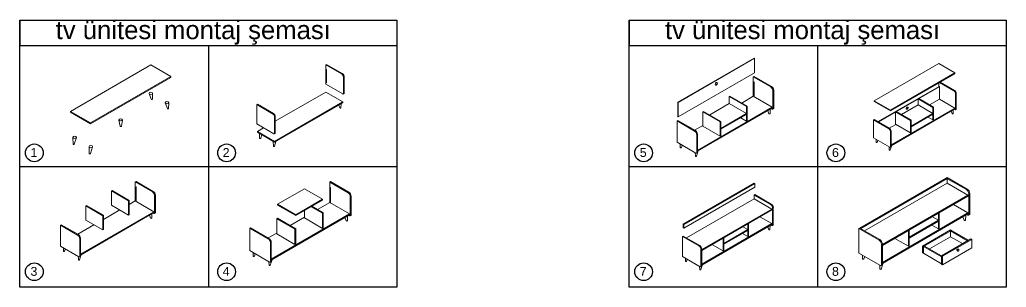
# Model space of a CAD drawing. Header units: millimetres. Extents: x -7406 to 84584, y -20714 to -7599.
# Drawn here: x 31250 to 39017, y -14600 to -12496 of the extents above; entities that cross this region are included whole.
import ezdxf

# ---------------------------------------------------------------- set-up
doc = ezdxf.new("R2010")
doc.units = ezdxf.units.MM
doc.styles.get("Standard").update_dxf_attribs({"font": 'arial.ttf'})

msp = doc.modelspace()

# ---------------------------------------------------------------- linework, layer by layer
for p, q in [((31250, -12500), (34220, -12500)), ((31250, -14600), (31250, -12500)), ((34220, -12500), (34220, -14600)), ((36046.9, -12500), (39016.9, -12500)), ((36046.9, -14600), (36046.9, -12500)), ((36046.9, -12500), (36046.9, -12700)), ((39016.9, -12500), (39016.9, -14600)), ((34220, -14600), (31250, -14600)), ((39016.9, -14600), (36046.9, -14600))]:
    msp.add_line(p, q)
at = {"color": 18, "true_color": 0x000000}
msp.add_line((31250, -12500), (31250, -12700), dxfattribs=at)
at = {"color": 7, "true_color": 0xffffff}
for p, q in [((31250, -12700), (34220, -12700)), ((32735, -12700), (32735, -14600)), ((36046.9, -12700), (39016.9, -12700)), ((37531.9, -12700), (37531.9, -14600)), ((31250, -13650), (34220, -13650)), ((36046.9, -13650), (39016.9, -13650))]:
    msp.add_line(p, q, dxfattribs=at)
at = {"color": 0, "linetype": 'Continuous', "lineweight": 0, "extrusion": (0, 0.816497, 0.57735)}
for p, q in [((37031.3, -12797.9), (36431.3, -13144.3)), ((36434, -13145.9), (37034, -12799.5)), ((37031.3, -12797.9), (37034, -12799.5)), ((37034, -12799.5), (37034, -12914.6)), ((31649.8, -13216.6), (32281.3, -12852)), ((32281.3, -12852), (32439.5, -12943.3)), ((33659.2, -12850.4), (33664.7, -12847.3)), ((33784.2, -12922.5), (33659.2, -12850.4)), ((33659.2, -12850.4), (33659.2, -13002.4)), ((33662.3, -12886.7), (33664.7, -12888.1)), ((33662.3, -12990.8), (33662.3, -12886.7)), ((33664.7, -12847.3), (33789.6, -12919.4)), ((33664.7, -12888.1), (33664.7, -12992.2)), ((37977.5, -13134.3), (38485.5, -12841)), ((38485.5, -12841), (38612.8, -12914.5)), ((32439.5, -12943.3), (31808, -13307.9)), ((31808, -13315.4), (32439.5, -12950.8)), ((32439.5, -12943.3), (32439.5, -12950.8)), ((33799.4, -12948.9), (33799.4, -13076.3)), ((33804.9, -12945.8), (33804.9, -13073.1)), ((36434, -13261), (37034, -12914.6)), ((37024.9, -12945.3), (37031, -12941.8)), ((37163, -13025), (37024.9, -12945.3)), ((37024.9, -12945.3), (37024.9, -13098.5)), ((37031, -12941.8), (37169.1, -13021.5)), ((38612.8, -12914.5), (38104.8, -13207.8)), ((38104.8, -13213.8), (38612.8, -12920.4)), ((38612.8, -12914.5), (38612.8, -12920.4)), ((33659.2, -13002.4), (33793.3, -13079.8)), ((33664.7, -12989.4), (33662.3, -12990.8)), ((33664.7, -12992.2), (33662.3, -12990.8)), ((37028.3, -12985.4), (37031, -12986.9)), ((37028.3, -13100.4), (37028.3, -12985.4)), ((37031, -12986.9), (37031, -13102)), ((38488.4, -13020.4), (38008.6, -13297.5)), ((38010.9, -13298.8), (38490.7, -13021.8)), ((38485.5, -12993.9), (38485.5, -13022.1)), ((38488.4, -13020.4), (38490.7, -13021.8)), ((38490.7, -13021.8), (38490.7, -13120.2)), ((38603.6, -13054.3), (38492.2, -12990.1)), ((38497.4, -12987.1), (38608.8, -13051.4)), ((32285.1, -13120.5), (32268.4, -13076.7)), ((32295.9, -13075), (32295.1, -13119.9)), ((33262, -13294.1), (33659.2, -13064.7)), ((33659.2, -13064.7), (33793.9, -13142.5)), ((33797.6, -13080.2), (33803.1, -13077.1)), ((36840.8, -13097.1), (36834.7, -13100.6)), ((36834.7, -13100.6), (36971.1, -13179.4)), ((36834.7, -13100.6), (36834.7, -13155.9)), ((36977.1, -13175.9), (36840.8, -13097.1)), ((36934, -13151), (37024.9, -13098.5)), ((37024.9, -13098.5), (37173.8, -13184.4)), ((37031, -13098.9), (37028.3, -13100.4)), ((37031, -13102), (37028.3, -13100.4)), ((37179.8, -13054.2), (37179.8, -13194.9)), ((37185.9, -13050.7), (37185.9, -13191.4)), ((38328, -13116), (38322.8, -13119)), ((38322.8, -13119), (38439.4, -13186.4)), ((38322.8, -13119), (38322.8, -13166.3)), ((38444.6, -13183.4), (38328, -13116)), ((38412.9, -13165.1), (38490.7, -13120.2)), ((38490.7, -13120.2), (38612.8, -13190.7)), ((38618, -13079.3), (38618, -13199.7)), ((38623.2, -13076.3), (38623.2, -13196.7)), ((32412.2, -13193.9), (32395.5, -13150.1)), ((32423, -13148.4), (32422.2, -13193.3)), ((33121.8, -13160.7), (33116.4, -13163.9)), ((33116.4, -13163.9), (33241.3, -13236)), ((33116.4, -13163.9), (33116.4, -13315.8)), ((33246.8, -13232.8), (33121.8, -13160.7)), ((33793.9, -13142.5), (33256.5, -13452.7)), ((33256.5, -13459.1), (33793.9, -13148.8)), ((33770.7, -13188.5), (33762.5, -13167)), ((33779.7, -13157), (33779.2, -13188)), ((33793.9, -13142.5), (33793.9, -13148.8)), ((36434, -13145.9), (36431.3, -13144.3)), ((36431.3, -13144.3), (36431.3, -13259.4)), ((36434, -13261), (36434, -13145.9)), ((37173.8, -13184.4), (36585.9, -13523.9)), ((36585.9, -13530.9), (37173.8, -13191.4)), ((36681.8, -13244.1), (36834.7, -13155.9)), ((36834.7, -13155.9), (36971.1, -13234.6)), ((36971.1, -13179.4), (36977.1, -13175.9)), ((36971.1, -13179.4), (36971.1, -13293.3)), ((36977.1, -13175.9), (36977.1, -13289.8)), ((37158.1, -13200.5), (37157.5, -13234.7)), ((37167, -13195.3), (37173.1, -13198.8)), ((37173.8, -13184.4), (37173.8, -13191.4)), ((37177.9, -13199.3), (37183.9, -13195.8)), ((38104.8, -13207.8), (37977.5, -13134.3)), ((37977.5, -13134.3), (37977.5, -13140.3)), ((37977.5, -13140.3), (38104.8, -13213.8)), ((38612.8, -13190.7), (38109.9, -13481)), ((38109.9, -13487), (38612.8, -13196.7)), ((38192, -13241.8), (38322.8, -13166.3)), ((38322.8, -13166.3), (38439.4, -13233.6)), ((38439.4, -13186.4), (38444.6, -13183.4)), ((38439.4, -13186.4), (38439.4, -13283.8)), ((38444.6, -13183.4), (38444.6, -13280.8)), ((38607.1, -13200), (38612.2, -13203)), ((38612.8, -13190.7), (38612.8, -13196.7)), ((38616.3, -13203.4), (38621.5, -13200.4)), ((31808, -13307.9), (31649.8, -13216.6)), ((31649.8, -13216.6), (31649.8, -13224)), ((31649.8, -13224), (31808, -13315.4)), ((33256.5, -13262.4), (33256.5, -13389.7)), ((33262, -13259.2), (33262, -13386.5)), ((36431.3, -13259.4), (36434, -13261)), ((36628, -13220), (36634, -13216.5)), ((36764.3, -13298.7), (36628, -13220)), ((36628, -13220), (36628, -13333.9)), ((36634, -13216.5), (36770.4, -13295.2)), ((36971.1, -13234.6), (36770.4, -13350.5)), ((36770.4, -13357.5), (36971.1, -13241.6)), ((36971.1, -13293.3), (36926.3, -13267.4)), ((36971.1, -13234.6), (36971.1, -13241.6)), ((37148.1, -13235.3), (37139, -13211.5)), ((37977.5, -13279.5), (37972.3, -13282.5)), ((38095.5, -13347.7), (37977.5, -13279.5)), ((38104.8, -13207.8), (38104.8, -13213.8)), ((38145.9, -13221.1), (38151.1, -13218.1)), ((38262.6, -13288.5), (38145.9, -13221.1)), ((38145.9, -13221.1), (38145.9, -13318.6)), ((38151.1, -13218.1), (38267.8, -13285.5)), ((38439.4, -13233.6), (38267.8, -13332.7)), ((38267.8, -13338.7), (38439.4, -13239.6)), ((38439.4, -13283.8), (38401.1, -13261.7)), ((38439.4, -13233.6), (38439.4, -13239.6)), ((38444.6, -13280.8), (38439.4, -13283.8)), ((38590.8, -13234.2), (38583.1, -13213.9)), ((38599.4, -13204.4), (38598.9, -13233.7)), ((31808, -13307.9), (31808, -13315.4)), ((32040, -13334), (32031.2, -13285)), ((32050, -13334), (32058.9, -13285)), ((33250.4, -13393.2), (33116.4, -13315.8)), ((33121.8, -13375), (33170.3, -13347)), ((36431, -13288.2), (36424.9, -13291.7)), ((36424.9, -13291.7), (36563, -13371.4)), ((36424.9, -13291.7), (36424.9, -13459.7)), ((36569, -13367.9), (36431, -13288.2)), ((36563.6, -13364.8), (36628, -13327.7)), ((36628, -13333.9), (36764.3, -13412.7)), ((36770.4, -13295.2), (36764.3, -13298.7)), ((36764.3, -13298.7), (36764.3, -13412.7)), ((36770.4, -13295.2), (36770.4, -13409.2)), ((36770.4, -13350.5), (36770.4, -13357.5)), ((36977.1, -13289.8), (36971.1, -13293.3)), ((37972.3, -13282.5), (38090.4, -13350.7)), ((37972.3, -13282.5), (37972.3, -13426.2)), ((38096.1, -13348), (38146.5, -13318.9)), ((38145.9, -13318.6), (38262.6, -13385.9)), ((38267.8, -13285.5), (38262.6, -13288.5)), ((38262.6, -13288.5), (38262.6, -13385.9)), ((38267.8, -13285.5), (38267.8, -13382.9)), ((38267.8, -13332.7), (38267.8, -13338.7)), ((31669.6, -13475.2), (31668.8, -13421)), ((31696.4, -13422.4), (31679.6, -13475.7)), ((33256.5, -13452.7), (33121.8, -13375)), ((33121.8, -13375), (33121.8, -13381.3)), ((33121.8, -13381.3), (33256.5, -13459.1)), ((33138.7, -13427.9), (33138.2, -13390.7)), ((33155.9, -13401), (33147.3, -13428.3)), ((33254.7, -13393.7), (33260.2, -13390.5)), ((36579.8, -13400.6), (36579.8, -13541.4)), ((36585.9, -13397.1), (36585.9, -13537.9)), ((36764.3, -13412.7), (36770.4, -13409.2)), ((38099, -13499.3), (37972.3, -13426.2)), ((38104.8, -13375.6), (38104.8, -13496)), ((38109.9, -13372.6), (38109.9, -13493)), ((38262.6, -13385.9), (38267.8, -13382.9)), ((31796.7, -13548.6), (31795.9, -13494.4)), ((31823.5, -13495.8), (31806.7, -13549.1)), ((33246.9, -13490.3), (33246.3, -13453.2)), ((33267.3, -13452.8), (33255.4, -13490.7)), ((33256.5, -13452.7), (33256.5, -13459.1)), ((36573.1, -13545.2), (36424.9, -13459.7)), ((36449.6, -13499.9), (36449.2, -13473.7)), ((36464.6, -13482.6), (36459.1, -13500.3)), ((37993.4, -13460.5), (37993.1, -13438.2)), ((38006.2, -13445.8), (38001.5, -13460.9)), ((38095.6, -13519.6), (38095.3, -13497.2)), ((38103.1, -13499.7), (38108.3, -13496.7)), ((38115, -13484.1), (38103.7, -13519.9)), ((36569.2, -13568.9), (36568.8, -13542.8)), ((36577.8, -13545.7), (36583.9, -13542.2)), ((36591.8, -13527.4), (36578.6, -13569.4)), ((37863.7, -14134.3), (38544.7, -13741.1)), ((38551.7, -13745.1), (37870.6, -14138.3)), ((38544.7, -13741.1), (38551.7, -13737.1)), ((38544.7, -13741.1), (38551.7, -13745.1)), ((38703, -13832.5), (38544.7, -13741.1)), ((38551.7, -13737.1), (38710, -13828.5)), ((38551.7, -13780.8), (38551.7, -13745.1)), ((32159.6, -13771.1), (32165.5, -13767.7)), ((32295.2, -13849.4), (32159.6, -13771.1)), ((32159.6, -13771.1), (32159.6, -13921.6)), ((32162.9, -13810.5), (32165.5, -13812)), ((32162.9, -13923.5), (32162.9, -13810.5)), ((32165.5, -13767.7), (32301.1, -13846)), ((32165.5, -13812), (32165.5, -13925.1)), ((33690.3, -13772.8), (33696.7, -13769.1)), ((33835.1, -13856.4), (33690.3, -13772.8)), ((33690.3, -13772.8), (33690.3, -13933.4)), ((33693.9, -13814.8), (33696.7, -13816.4)), ((33693.9, -13935.5), (33693.9, -13814.8)), ((33696.7, -13769.1), (33841.4, -13852.7)), ((33696.7, -13816.4), (33696.7, -13937.1)), ((36473.4, -14103.4), (37031.7, -13781.1)), ((37037.4, -13784.4), (36479.1, -14106.7)), ((36479.1, -14135.9), (37037.4, -13813.6)), ((37031.7, -13781.1), (37037.4, -13784.4)), ((37037.4, -13813.6), (37037.4, -13784.4)), ((37901.5, -14156.2), (38551.7, -13780.8)), ((38551.7, -13780.8), (38715.4, -13875.3)), ((31978.6, -13839.5), (31972.7, -13843)), ((31972.7, -13843), (32106.6, -13920.3)), ((31972.7, -13843), (31972.7, -13954.9)), ((32112.6, -13916.9), (31978.6, -13839.5)), ((32311.7, -13878.1), (32311.7, -14016.4)), ((32317.7, -13874.7), (32317.7, -14012.9)), ((33280.5, -13946.6), (33490.9, -13825.2)), ((33490.9, -13825.2), (33633.9, -13907.7)), ((33852.7, -13886.9), (33852.7, -14034.5)), ((33859.1, -13883.3), (33859.1, -14030.8)), ((37031.7, -13874.8), (37037.4, -13871.5)), ((37161.5, -13949.8), (37031.7, -13874.8)), ((37031.7, -13874.8), (37031.7, -13904.1)), ((37037.4, -13871.5), (37167.2, -13946.5)), ((38715.4, -13875.3), (38041.3, -14264.5)), ((38041.3, -14272.5), (38715.4, -13883.3)), ((38715.4, -13875.3), (38715.4, -13883.3)), ((38722.3, -13865.9), (38722.3, -14027.3)), ((38729.3, -13861.9), (38729.3, -14023.3)), ((31769.5, -13960.2), (31775.5, -13956.8)), ((31903.5, -14037.6), (31769.5, -13960.2)), ((31769.5, -13960.2), (31769.5, -14072.2)), ((31775.5, -13956.8), (31909.5, -14034.1)), ((32106.6, -14032.2), (31972.7, -13954.9)), ((32106.6, -13920.3), (32112.6, -13916.9)), ((32106.6, -13920.3), (32106.6, -14032.2)), ((32112.6, -13916.9), (32112.6, -14028.8)), ((32112.6, -13948.8), (32159.6, -13921.6)), ((32159.6, -13921.6), (32305.8, -14006)), ((32165.5, -13922), (32162.9, -13923.5)), ((32165.5, -13925.1), (32162.9, -13923.5)), ((33423.5, -14029.2), (33280.5, -13946.6)), ((33280.5, -13946.6), (33280.5, -13954)), ((33280.5, -13954), (33423.5, -14036.5)), ((33633.9, -13907.7), (33423.5, -14029.2)), ((33423.5, -14036.5), (33633.9, -13915)), ((33544.5, -13966.6), (33633.9, -14018.2)), ((33640.2, -14014.5), (33550.9, -13963)), ((33595, -13988.4), (33690.3, -13933.4)), ((33633.9, -13907.7), (33633.9, -13915)), ((33690.3, -13933.4), (33846.4, -14023.5)), ((33696.7, -13933.8), (33693.9, -13935.5)), ((33696.7, -13937.1), (33693.9, -13935.5)), ((36498.8, -14211.8), (37031.7, -13904.1)), ((37031.7, -13904.1), (37171.6, -13984.8)), ((37177.3, -13977.2), (37177.3, -14109.5)), ((37183, -13973.9), (37183, -14106.2)), ((38601.1, -13949.3), (38715.4, -14015.3)), ((32305.8, -14006), (31728.2, -14339.5)), ((31728.2, -14346.4), (32305.8, -14012.9)), ((31909.5, -14034.1), (31903.5, -14037.6)), ((31903.5, -14037.6), (31903.5, -14149.5)), ((31909.5, -14066), (32037.3, -13992.2)), ((31909.5, -14034.1), (31909.5, -14146.1)), ((32112.6, -14028.8), (32106.6, -14032.2)), ((32280.5, -14056), (32271.6, -14032.6)), ((32290.4, -14021.8), (32289.8, -14055.4)), ((32299.1, -14016.7), (32305.1, -14020.2)), ((32305.8, -14006), (32305.8, -14012.9)), ((32309.8, -14020.6), (32315.7, -14017.2)), ((33846.4, -14023.5), (33230, -14379.4)), ((33230, -14386.7), (33846.4, -14030.8)), ((33274.1, -14060.8), (33280.5, -14057.1)), ((33280.5, -14057.1), (33423.5, -14139.7)), ((33378.3, -14113.6), (33490.9, -14048.6)), ((33423.5, -14029.2), (33423.5, -14036.5)), ((33490.9, -13997.6), (33490.9, -14055.1)), ((33633.9, -14137.6), (33490.9, -14055.1)), ((33633.9, -14018.2), (33640.2, -14014.5)), ((33633.9, -14018.2), (33633.9, -14137.6)), ((33640.2, -14014.5), (33640.2, -14134)), ((33819.4, -14076.8), (33809.9, -14051.9)), ((33830, -14040.3), (33829.3, -14076.2)), ((33839.3, -14034.9), (33845.7, -14038.6)), ((33846.4, -14023.5), (33846.4, -14030.8)), ((33850.7, -14039.1), (33857, -14035.4)), ((37171.6, -13984.8), (36619, -14303.9)), ((36619, -14310.4), (37171.6, -13991.4)), ((37077.9, -14045.5), (37171.6, -14099.6)), ((37171.6, -13984.8), (37171.6, -13991.4)), ((38715.4, -14015.3), (38041.3, -14404.5)), ((38041.3, -14412.5), (38715.4, -14023.3)), ((38435.1, -14045.2), (38483, -14072.8)), ((38483, -14017.5), (38483, -14140.1)), ((38489.9, -14013.5), (38489.9, -14136.1)), ((38685.9, -14073.6), (38675.5, -14046.3)), ((38697.4, -14033.7), (38696.7, -14072.9)), ((38707.7, -14027.8), (38714.6, -14031.8)), ((38715.4, -14015.3), (38715.4, -14023.3)), ((38720.1, -14032.3), (38727, -14028.3)), ((31576, -14108), (31570.1, -14111.5)), ((31570.1, -14111.5), (31705.7, -14189.8)), ((31570.1, -14111.5), (31570.1, -14276.5)), ((31711.7, -14186.3), (31576, -14108)), ((31706.4, -14183.3), (31834.2, -14109.5)), ((31769.5, -14072.2), (31903.5, -14149.5)), ((33067.6, -14132.3), (33061.3, -14136)), ((33212.4, -14215.9), (33067.6, -14132.3)), ((33417.1, -14143.3), (33274.1, -14060.8)), ((33274.1, -14060.8), (33274.1, -14180.2)), ((33640.2, -14134), (33633.9, -14137.6)), ((36479.1, -14106.7), (36473.4, -14103.4)), ((36473.4, -14132.7), (36473.4, -14103.4)), ((36473.4, -14132.7), (36479.1, -14135.9)), ((36479.1, -14135.9), (36479.1, -14106.7)), ((37171.6, -14099.6), (36619, -14418.6)), ((36619, -14425.2), (37171.6, -14106.2)), ((36941.8, -14124.1), (36981.1, -14146.7)), ((36981.1, -14101.4), (36981.1, -14201.9)), ((36986.8, -14098.1), (36986.8, -14198.6)), ((37147.5, -14147.4), (37138.9, -14125)), ((37156.9, -14114.7), (37156.3, -14146.8)), ((37165.3, -14109.8), (37171, -14113.1)), ((37171.6, -14099.6), (37171.6, -14106.2)), ((37175.5, -14113.6), (37181.1, -14110.3)), ((37863.7, -14134.3), (37856.7, -14138.3)), ((37870.6, -14138.3), (37863.7, -14134.3)), ((38022, -14225.7), (37863.7, -14134.3)), ((38483, -14072.8), (38252.9, -14205.6)), ((38252.9, -14213.7), (38483, -14080.8)), ((38483, -14140.1), (38431.6, -14110.5)), ((38483, -14072.8), (38483, -14080.8)), ((31903.5, -14149.5), (31909.5, -14146.1)), ((33061.3, -14136), (33206, -14219.6)), ((33061.3, -14136), (33061.3, -14312.1)), ((33206.7, -14212.6), (33274.1, -14173.7)), ((33274.1, -14180.2), (33417.1, -14262.8)), ((33423.5, -14139.7), (33417.1, -14143.3)), ((33417.1, -14143.3), (33417.1, -14262.8)), ((33423.5, -14139.7), (33423.5, -14259.1)), ((36473.4, -14197.2), (36467.7, -14200.4)), ((36467.7, -14200.4), (36597.5, -14275.4)), ((36467.7, -14200.4), (36467.7, -14358.3)), ((36603.2, -14272.1), (36473.4, -14197.2)), ((36981.1, -14146.7), (36792.5, -14255.6)), ((36792.5, -14262.2), (36981.1, -14153.3)), ((36792.5, -14210.3), (36792.5, -14310.8)), ((36981.1, -14201.9), (36939, -14177.6)), ((36981.1, -14146.7), (36981.1, -14153.3)), ((36986.8, -14198.6), (36981.1, -14201.9)), ((37856.7, -14138.3), (38015, -14229.7)), ((37856.7, -14138.3), (37856.7, -14330.9)), ((38245.9, -14154.4), (38245.9, -14277)), ((38252.9, -14150.4), (38252.9, -14273)), ((38252.9, -14205.6), (38252.9, -14213.7)), ((38358.3, -14275.6), (38578, -14148.7)), ((38585, -14152.7), (38365.3, -14279.6)), ((38411.6, -14298.3), (38578, -14202.2)), ((38489.9, -14136.1), (38483, -14140.1)), ((38578, -14148.7), (38585, -14152.7)), ((38578, -14156.7), (38585, -14152.7)), ((38578, -14156.7), (38578, -14202.2)), ((38712.4, -14234.3), (38578, -14156.7)), ((38578, -14202.2), (38673, -14257.1)), ((38585, -14152.7), (38719.3, -14230.3)), ((31715.6, -14360.5), (31570.1, -14276.5)), ((31594.3, -14315.9), (31594, -14290.3)), ((31722.2, -14218.4), (31722.2, -14356.7)), ((31728.2, -14215), (31728.2, -14353.3)), ((33223.7, -14250.1), (33223.7, -14397.7)), ((33230, -14246.5), (33230, -14394)), ((33417.1, -14262.8), (33423.5, -14259.1)), ((36699.7, -14263.9), (36786.8, -14314.1)), ((36786.8, -14213.6), (36786.8, -14314.1)), ((36792.5, -14255.6), (36792.5, -14262.2)), ((38034.3, -14263.2), (38034.3, -14424.5)), ((38041.3, -14259.1), (38041.3, -14420.5)), ((38139.7, -14215.7), (38245.9, -14277)), ((38245.9, -14277), (38252.9, -14273)), ((38365.3, -14279.6), (38358.3, -14275.6)), ((38358.3, -14275.6), (38358.3, -14329.1)), ((38365.3, -14279.6), (38372.2, -14275.6)), ((38365.3, -14279.6), (38365.3, -14333.1)), ((38365.3, -14279.6), (38365.3, -14333.1)), ((38507.4, -14361.7), (38365.3, -14279.6)), ((38372.2, -14275.6), (38507.4, -14353.6)), ((38737.6, -14219.8), (38507.4, -14352.6)), ((38514.4, -14356.6), (38744.5, -14223.8)), ((38744.5, -14223.8), (38737.6, -14219.8)), ((38744.5, -14291.1), (38744.5, -14223.8)), ((31609.1, -14299), (31603.6, -14316.4)), ((31711.8, -14383.7), (31711.4, -14358.1)), ((31720.3, -14361), (31726.3, -14357.5)), ((31734, -14343), (31721.1, -14384.2)), ((33216.6, -14401.8), (33061.3, -14312.1)), ((33087.2, -14354.2), (33086.8, -14326.8)), ((33102.9, -14336.1), (33097.1, -14354.7)), ((36607, -14438.7), (36467.7, -14358.3)), ((36613.3, -14302.8), (36613.3, -14435.1)), ((36619, -14299.5), (36619, -14431.8)), ((36786.8, -14314.1), (36792.5, -14310.8)), ((38026.6, -14429), (37856.7, -14330.9)), ((37885.1, -14377), (37884.6, -14347)), ((37902.3, -14357.2), (37895.9, -14377.5)), ((38358.3, -14329.1), (38365.3, -14333.1)), ((38365.3, -14333.1), (38507.4, -14415.2)), ((38507.4, -14352.6), (38514.4, -14356.6)), ((38507.4, -14419.9), (38507.4, -14352.6)), ((38744.5, -14291.1), (38514.4, -14424)), ((38514.4, -14424), (38514.4, -14356.6)), ((38633.1, -14315.1), (38634.6, -14316)), ((38641.3, -14301), (38642.8, -14301.8)), ((33212.5, -14426.6), (33212.1, -14399.2)), ((33221.6, -14402.3), (33227.9, -14398.6)), ((33236.2, -14383.1), (33222.4, -14427.1)), ((36491, -14396.1), (36490.6, -14371.5)), ((36505.1, -14379.9), (36499.8, -14396.5)), ((36603.3, -14460.9), (36603, -14436.4)), ((36611.5, -14439.2), (36617.2, -14435.9)), ((36624.6, -14422), (36612.2, -14461.4)), ((38022.1, -14456.1), (38021.7, -14426.1)), ((38032.1, -14429.5), (38039, -14425.5)), ((38048.1, -14408.6), (38033, -14456.6)), ((38514.4, -14424), (38507.4, -14419.9))]:
    msp.add_line(p, q, dxfattribs=at)
for centre in [(31365.1, -13543.1), (32878.4, -13543.1), (36162, -13543.1), (37675.3, -13543.1), (31365.1, -14477.8), (32878.4, -14477.8), (36162, -14477.8), (37675.3, -14477.8)]:
    msp.add_circle(centre, 69.8)
at = {"color": 0, "linetype": 'Continuous', "lineweight": 0, "extrusion": (-5.17926e-17, 3.41963e-17, -1)}
for centre, major_axis in [((33784.2, -12940.1), (10.8, -18.7)), ((37163, -13044.5), (11.9, -20.6)), ((38603.6, -13071), (10.2, -17.6)), ((33246.8, -13250.4), (10.8, -18.7)), ((38095.5, -13364.3), (10.2, -17.6)), ((36569, -13387.4), (11.9, -20.6)), ((32295.2, -13868.5), (11.7, -20.3)), ((33835.1, -13876.8), (12.5, -21.6)), ((38703, -13854.8), (13.7, -23.6)), ((37161.5, -13968), (11.2, -19.4)), ((31711.7, -14205.4), (11.7, -20.3)), ((33212.4, -14236.3), (12.5, -21.6)), ((36603.2, -14290.3), (11.2, -19.4)), ((38022, -14248), (13.7, -23.6))]:
    msp.add_ellipse(centre, major_axis=major_axis, ratio=0.57735, start_param=-2.356194, end_param=-0.785398, dxfattribs=at)
at = {"color": 0, "linetype": 'Continuous', "lineweight": 0}
for centre, major_axis, start_param, end_param in [((33789.6, -12937), (-10.8, 18.7), -2.356194, -0.785398), ((36731.3, -12998.2), (-6, -10.3), 0.228251, 2.913342), ((37169.1, -13041), (-11.9, 20.6), -2.356194, -0.785398), ((32290.1, -13119.9), (-5.06, 0), 0.216508, 2.356194), ((32290.1, -13119.9), (5.06, 0), -0.785398, -0.010345), ((33798.8, -13069.6), (4.31, -7.46), 0, 0.785398), ((38608.8, -13068), (-10.2, 17.6), -2.356194, -0.785398), ((32417.1, -13193.3), (-5.06, 0), 0.216508, 2.356194), ((32417.1, -13193.3), (5.06, 0), -0.785398, -0.010345), ((33774.9, -13187.9), (-4.31, 0), 0.216508, 2.356194), ((33774.9, -13187.9), (4.31, 0), -0.785398, -0.010345), ((37179.2, -13187.5), (4.76, -8.25), 0, 0.785398), ((38234.4, -13190.2), (-5.09, -8.82), 0.228251, 2.913342), ((38617.4, -13193.4), (4.07, -7.05), 0, 0.785398), ((33241.3, -13253.6), (-10.8, 18.7), -2.356194, -0.785398), ((37152.7, -13234.7), (-4.76, 0), 0.216508, 2.356194), ((37152.7, -13234.7), (4.76, 0), -0.785398, -0.010345), ((38594.8, -13233.7), (-4.07, 0), 0.216508, 2.356194), ((38594.8, -13233.7), (4.07, 0), -0.785398, -0.010345), ((32045, -13333.7), (-5.06, 0), 0.103303, 0.785398), ((32045, -13333.7), (5.06, 0), -2.356194, -0.103303), ((38090.4, -13367.3), (-10.2, 17.6), -2.356194, -0.785398), ((31682.7, -13421), (13.9, 0), -0.785398, 5.497787), ((33250.4, -13386.2), (4.31, -7.46), -0.785398, 0.785398), ((36563, -13390.9), (-11.9, 20.6), -2.356194, -0.785398), ((31809.8, -13494.3), (13.9, 0), -0.785398, 5.497787), ((38099, -13492.7), (4.07, -7.05), -0.785398, 0.785398), ((36573.1, -13537.5), (4.76, -8.25), -0.785398, 0.785398), ((32301.1, -13865.1), (-11.7, 20.3), -2.356194, -0.785398), ((33841.4, -13873.1), (-12.5, 21.6), -2.356194, -0.785398), ((38710, -13850.8), (-13.7, 23.6), -2.356194, -0.785398), ((37167.2, -13964.7), (-11.2, 19.4), -2.356194, -0.785398), ((32285.1, -14055.4), (-4.68, 0), 0.216508, 2.356194), ((32285.1, -14055.4), (4.68, 0), -0.785398, -0.010345), ((32311.1, -14009.1), (4.68, -8.1), 0, 0.785398), ((33852, -14026.8), (4.99, -8.65), 0, 0.785398), ((38721.6, -14018.8), (5.46, -9.46), 0, 0.785398), ((33824.3, -14076.2), (-4.99, 0), 0.216508, 2.356194), ((33824.3, -14076.2), (4.99, 0), -0.785398, -0.010345), ((37176.7, -14102.5), (4.48, -7.75), 0, 0.785398), ((38691.3, -14072.9), (-5.46, 0), 0.216508, 2.356194), ((38691.3, -14072.9), (5.46, 0), -0.785398, -0.010345), ((31705.7, -14208.9), (-11.7, 20.3), -2.356194, -0.785398), ((37151.8, -14146.8), (-4.48, 0), 0.216508, 2.356194), ((37151.8, -14146.8), (4.48, 0), -0.785398, -0.010345), ((33206, -14240), (-12.5, 21.6), -2.356194, -0.785398), ((36597.5, -14293.6), (-11.2, 19.4), -2.356194, -0.785398), ((38015, -14252), (-13.7, 23.6), -2.356194, -0.785398), ((31715.6, -14352.9), (4.68, -8.1), -0.785398, 0.785398), ((38629.5, -14303.6), (1.64, 2.84), -0.077366, 2.356194), ((38629.5, -14303.6), (-1.64, -2.84), -0.785398, 0.077366), ((38637.2, -14308), (4.1, 7.09), 0, 2.356194), ((38637.2, -14308), (-4.1, -7.09), -0.785398, 0), ((33216.6, -14393.6), (4.99, -8.65), -0.785398, 0.785398), ((36607, -14431.4), (4.48, -7.75), -0.785398, 0.785398), ((38026.6, -14420.1), (5.46, -9.46), -0.785398, 0.785398)]:
    msp.add_ellipse(centre, major_axis=major_axis, ratio=0.57735, start_param=start_param, end_param=end_param, dxfattribs=at)
at = {"color": 0, "linetype": 'Continuous', "lineweight": 0, "extrusion": (7.95482e-17, 8.22703e-17, -1)}
for centre, major_axis in [((36734, -12999.7), (-6, -10.3)), ((38236.7, -13191.5), (-5.09, -8.82))]:
    msp.add_ellipse(centre, major_axis=major_axis, ratio=0.57735, start_param=-5.497787, end_param=0.785398, dxfattribs=at)
at = {"color": 0, "linetype": 'Continuous', "lineweight": 0, "extrusion": (-5.04052e-17, 5.55112e-17, -1)}
for centre in [(32282, -13075), (32409.1, -13148.3)]:
    msp.add_ellipse(centre, major_axis=(-13.9, 0), ratio=0.57735, start_param=-2.356194, end_param=3.926991, dxfattribs=at)
at = {"color": 0, "linetype": 'Continuous', "lineweight": 0, "extrusion": (4.43555e-17, 8.97074e-17, -1)}
for centre, major_axis in [((33793.3, -13072.8), (4.31, -7.46)), ((37173.1, -13191), (4.76, -8.25)), ((38612.2, -13196.4), (4.07, -7.05)), ((32305.1, -14012.5), (4.68, -8.1)), ((33845.7, -14030.4), (4.99, -8.65)), ((38714.6, -14022.9), (5.46, -9.46)), ((37171, -14105.8), (4.48, -7.75))]:
    msp.add_ellipse(centre, major_axis=major_axis, ratio=0.57735, start_param=-0.785398, end_param=0.785398, dxfattribs=at)
at = {"color": 0, "linetype": 'Continuous', "lineweight": 0, "extrusion": (-5.50816e-17, 5.55112e-17, -1)}
msp.add_ellipse((32045, -13284.1), major_axis=(-13.9, 0), ratio=0.57735, start_param=-0.785398, end_param=5.497787, dxfattribs=at)
at = {"color": 0, "linetype": 'Continuous', "lineweight": 0, "extrusion": (-3.78917e-17, 5.55112e-17, -1)}
for centre, major_axis in [((33143, -13427.8), (-4.31, 0)), ((33251.2, -13490.3), (-4.31, 0)), ((37997.5, -13460.5), (-4.07, 0)), ((38099.7, -13519.5), (-4.07, 0)), ((33092.2, -14354.2), (-4.99, 0)), ((31716.5, -14383.7), (-4.68, 0)), ((33217.5, -14426.5), (-4.99, 0)), ((37890.5, -14376.9), (-5.46, 0)), ((36607.8, -14460.9), (-4.48, 0)), ((38027.6, -14456.1), (-5.46, 0))]:
    msp.add_ellipse(centre, major_axis=major_axis, ratio=0.57735, start_param=-2.356194, end_param=-0.00857, dxfattribs=at)
at = {"color": 0, "linetype": 'Continuous', "lineweight": 0, "extrusion": (-6.1921e-17, 2.77556e-16, -1)}
for centre, major_axis in [((33143, -13427.8), (4.31, 0)), ((37890.5, -14376.9), (5.46, 0))]:
    msp.add_ellipse(centre, major_axis=major_axis, ratio=0.57735, start_param=0.17958, end_param=0.785398, dxfattribs=at)
at = {"color": 0, "linetype": 'Continuous', "lineweight": 0, "extrusion": (7.21111e-17, 4.16334e-17, -1)}
for centre, major_axis in [((33255.9, -13383), (4.31, -7.46)), ((38104.2, -13489.7), (4.07, -7.05)), ((36579.1, -13534), (4.76, -8.25)), ((31721.6, -14349.4), (4.68, -8.1)), ((33223, -14390), (4.99, -8.65)), ((36612.7, -14428.1), (4.48, -7.75)), ((38033.6, -14416.1), (5.46, -9.46))]:
    msp.add_ellipse(centre, major_axis=major_axis, ratio=0.57735, start_param=-0.785398, end_param=0, dxfattribs=at)
at = {"color": 0, "linetype": 'Continuous', "lineweight": 0, "extrusion": (7.31306e-17, -1.31083e-29, -1)}
for centre in [(31674.7, -13475.2), (31801.7, -13548.6)]:
    msp.add_ellipse(centre, major_axis=(-5.06, 0), ratio=0.57735, start_param=-2.356194, end_param=-0.00857, dxfattribs=at)
at = {"color": 0, "linetype": 'Continuous', "lineweight": 0, "extrusion": (-6.40988e-18, 2.22045e-16, -1)}
for centre in [(31674.7, -13475.2), (31801.7, -13548.6)]:
    msp.add_ellipse(centre, major_axis=(5.06, 0), ratio=0.57735, start_param=0.17958, end_param=0.785398, dxfattribs=at)
at = {"color": 0, "linetype": 'Continuous', "lineweight": 0, "extrusion": (-6.1921e-17, 1.66533e-16, -1)}
for centre, major_axis in [((33251.2, -13490.3), (4.31, 0)), ((38027.6, -14456.1), (5.46, 0))]:
    msp.add_ellipse(centre, major_axis=major_axis, ratio=0.57735, start_param=0.17958, end_param=0.785398, dxfattribs=at)
at = {"color": 0, "linetype": 'Continuous', "lineweight": 0, "extrusion": (-3.36596e-17, 5.55112e-17, -1)}
for centre in [(36454.4, -13499.9), (36573.9, -13568.9)]:
    msp.add_ellipse(centre, major_axis=(-4.76, 0), ratio=0.57735, start_param=-2.356194, end_param=-0.00857, dxfattribs=at)
at = {"color": 0, "linetype": 'Continuous', "lineweight": 0, "extrusion": (-3.62815e-17, 2.77556e-16, -1)}
msp.add_ellipse((36454.4, -13499.9), major_axis=(4.76, 0), ratio=0.57735, start_param=0.17958, end_param=0.785398, dxfattribs=at)
at = {"color": 0, "linetype": 'Continuous', "lineweight": 0, "extrusion": (6.83309e-17, 2.77556e-16, -1)}
for centre, major_axis in [((37997.5, -13460.5), (4.07, 0)), ((36573.9, -13568.9), (4.76, 0)), ((38099.7, -13519.5), (4.07, 0)), ((33092.2, -14354.2), (4.99, 0)), ((33217.5, -14426.5), (4.99, 0))]:
    msp.add_ellipse(centre, major_axis=major_axis, ratio=0.57735, start_param=0.17958, end_param=0.785398, dxfattribs=at)
at = {"color": 0, "linetype": 'Continuous', "lineweight": 0, "extrusion": (1.03002e-16, 1.66533e-16, -1)}
for centre, major_axis in [((31599, -14315.9), (-4.68, 0)), ((36495.4, -14396.1), (-4.48, 0))]:
    msp.add_ellipse(centre, major_axis=major_axis, ratio=0.57735, start_param=-2.356194, end_param=-0.00857, dxfattribs=at)
at = {"color": 0, "linetype": 'Continuous', "lineweight": 0, "extrusion": (4.05137e-17, 1.11022e-16, -1)}
for centre, major_axis in [((31599, -14315.9), (4.68, 0)), ((31716.5, -14383.7), (4.68, 0)), ((36495.4, -14396.1), (4.48, 0)), ((36607.8, -14460.9), (4.48, 0))]:
    msp.add_ellipse(centre, major_axis=major_axis, ratio=0.57735, start_param=0.17958, end_param=0.785398, dxfattribs=at)
at = {"color": 0, "linetype": 'Continuous', "lineweight": 0}
for points, knots in [([(38627.9, -14306.5), (38628.9, -14306.9), (38629.8, -14307.5), (38631, -14308.9), (38631.3, -14309.5), (38631.4, -14309.9), (38631.5, -14310), (38631.5, -14310.1)], [5.4204216, 5.4204216, 5.4204216, 5.4204216, 5.6855719, 5.6855719, 5.941112, 5.941112, 5.9952008, 5.9952008, 5.9952008, 5.9952008]), ([(38636.1, -14302.1), (38636, -14302.1), (38636, -14302.1), (38635.6, -14302.2), (38635.2, -14302.2), (38633.9, -14302.1), (38633, -14301.9), (38631.8, -14301.3), (38631.5, -14301.1), (38631.2, -14300.8)], [1.8587808, 1.8587808, 1.8587808, 1.8587808, 1.8997427, 1.8997427, 2.0930651, 2.0930651, 2.3347801, 2.3347801, 2.4335601, 2.4335601, 2.4335601, 2.4335601]), ([(38642.8, -14301.8), (38643.3, -14302.1), (38643.6, -14302.5), (38644.2, -14303.4), (38644.4, -14303.9), (38644.7, -14305.2), (38644.7, -14305.9), (38644.5, -14307.5), (38644.4, -14308.3), (38643.8, -14309.9), (38643.4, -14310.7), (38642.6, -14312.2), (38642.1, -14312.9), (38640.9, -14314.2), (38640.3, -14314.7), (38639.1, -14315.6), (38638.4, -14316), (38637.1, -14316.4), (38636.5, -14316.5), (38635.4, -14316.4), (38635, -14316.3), (38634.6, -14316)], [2.356194, 2.356194, 2.356194, 2.356194, 2.6398, 2.6398, 2.942999, 2.942999, 3.270261, 3.270261, 3.601539, 3.601539, 3.931008, 3.931008, 4.259626, 4.259626, 4.589131, 4.589131, 4.920426, 4.920426, 5.247301, 5.247301, 5.497787, 5.497787, 5.497787, 5.497787])]:
    msp.add_open_spline(points, degree=3, knots=knots, dxfattribs=at)

# ---------------------------------------------------------------- texts
for s, p in [('1', (31334.6, -13575.3)), ('2', (32848, -13575.3)), ('5', (36131.5, -13575.3)), ('6', (37644.9, -13575.3)), ('3', (31334.6, -14510)), ('4', (32848, -14510)), ('7', (36131.5, -14510)), ('8', (37644.9, -14510))]:
    msp.add_text(s, height=69.8).set_placement(p)
at = {"color": 18, "true_color": 0x000000, "char_height": 144.577, "attachment_point": 1}
for insert in [(31533.1, -12503.9), (36330, -12503.9)]:
    msp.add_mtext_dynamic_manual_height_columns('tv ünitesi montaj şeması', width=171757.089, gutter_width=722.9, heights=[0], dxfattribs=dict(at, insert=insert))

doc.saveas('drawing.dxf')
